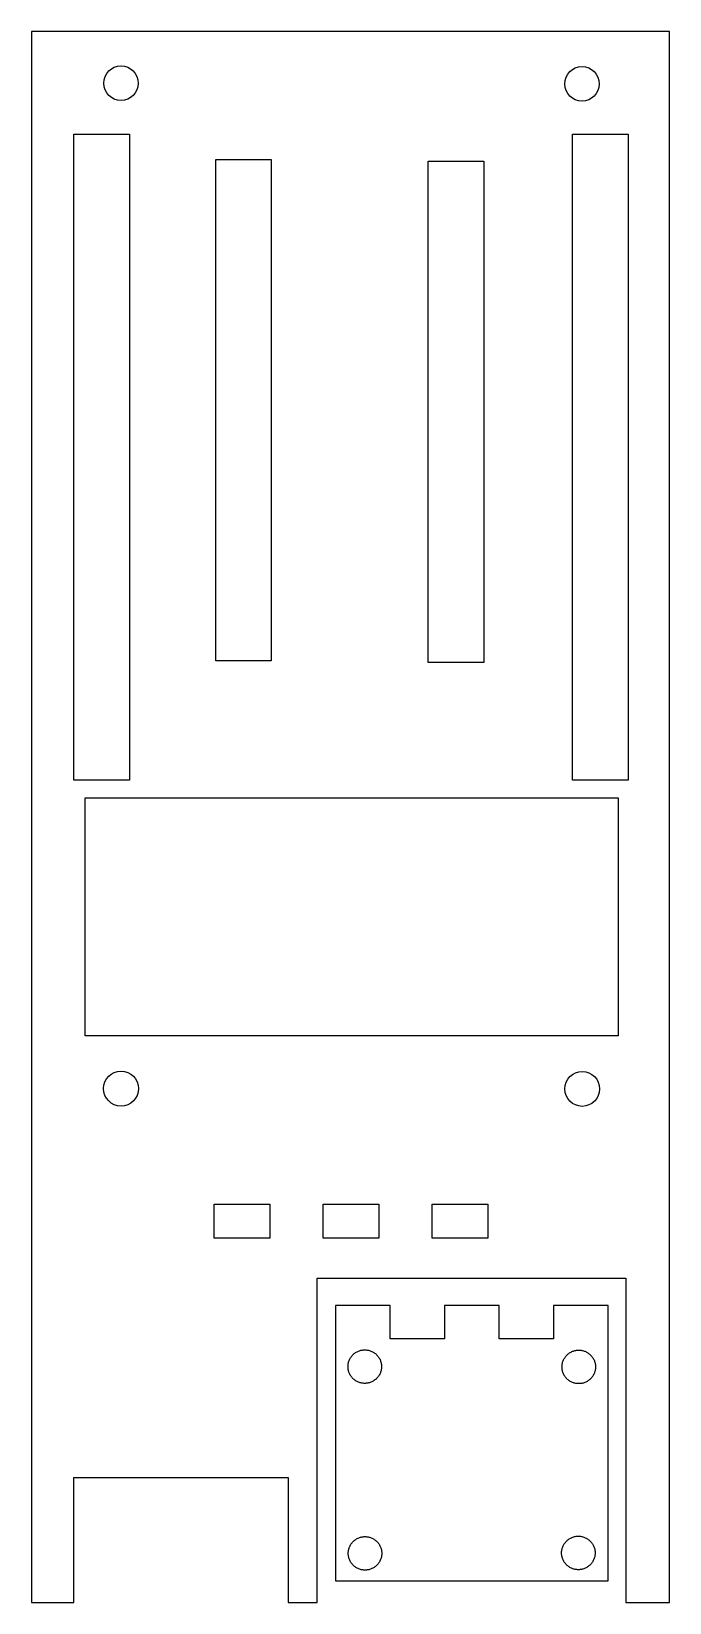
# Model space of a CAD drawing. Header units: feet. Extents: x 0.4 to 2.8, y 11.67 to 17.57.
import ezdxf

# ---------------------------------------------------------------- set-up
doc = ezdxf.new("R2010")
doc.units = ezdxf.units.FT
doc.header["$MEASUREMENT"] = 0
doc.layers.add('CUT', color=1, linetype='Continuous', true_color=0xff0000)

msp = doc.modelspace()

# ---------------------------------------------------------------- linework, layer by layer
at = {"layer": 'CUT'}
for points in [[(2.7983, 17.5738), (0.4006, 17.5738), (0.4006, 11.6683), (0.5602, 11.6683), (0.5602, 12.1381), (1.3652, 12.1381), (1.3652, 11.6683), (1.474, 11.6683), (1.474, 12.888), (2.6344, 12.888), (2.6344, 11.6683), (2.7983, 11.6683)], [(0.5602, 14.7596), (0.5602, 17.188), (0.7688, 17.188), (0.7688, 14.7596)], [(2.4338, 14.7596), (2.4338, 17.188), (2.6424, 17.188), (2.6424, 14.7596)], [(1.093, 15.2083), (1.093, 17.0928), (1.3016, 17.0928), (1.3016, 15.2083)], [(1.8915, 15.2021), (1.8915, 17.0865), (2.1001, 17.0865), (2.1001, 15.2021)], [(0.6023, 13.7981), (0.6023, 14.6934), (2.6052, 14.6934), (2.6052, 13.7981)], [(1.0876, 13.0374), (1.0876, 13.1663), (1.2963, 13.1663), (1.2963, 13.0374)], [(1.4971, 13.0374), (1.4971, 13.1663), (1.7057, 13.1663), (1.7057, 13.0374)], [(1.9065, 13.0374), (1.9065, 13.1663), (2.1152, 13.1663), (2.1152, 13.0374)], [(1.748, 12.7852), (1.5435, 12.7852), (1.5435, 11.7496), (2.5671, 11.7496), (2.5671, 12.7852), (2.3622, 12.7852), (2.3622, 12.6602), (2.1575, 12.6602), (2.1575, 12.7852), (1.9527, 12.7852), (1.9527, 12.6602), (1.748, 12.6602)]]:
    msp.add_lwpolyline(points, close=True, dxfattribs=at)
for points in [[(0.6724, 17.3792), (0.6724, 17.4151), (0.7014, 17.4441), (0.7372, 17.4441)], [(0.7372, 17.4441), (0.773, 17.4441), (0.802, 17.4151), (0.802, 17.3792)], [(2.4045, 17.3766), (2.4045, 17.4125), (2.4335, 17.4416), (2.4693, 17.4416)], [(2.4693, 17.4416), (2.5051, 17.4416), (2.5341, 17.4125), (2.5341, 17.3766)], [(0.7372, 17.3142), (0.7014, 17.3142), (0.6724, 17.3433), (0.6724, 17.3792)], [(0.802, 17.3792), (0.802, 17.3433), (0.773, 17.3142), (0.7372, 17.3142)], [(2.4693, 17.3116), (2.4335, 17.3116), (2.4045, 17.3407), (2.4045, 17.3766)], [(2.5341, 17.3766), (2.5341, 17.3407), (2.5051, 17.3116), (2.4693, 17.3116)], [(0.6717, 13.6003), (0.6717, 13.6366), (0.701, 13.6661), (0.7372, 13.6661)], [(0.7372, 13.6661), (0.7735, 13.6661), (0.8028, 13.6366), (0.8028, 13.6003)], [(2.4045, 13.5992), (2.4045, 13.6355), (2.4338, 13.665), (2.47, 13.665)], [(2.47, 13.665), (2.5062, 13.665), (2.5356, 13.6355), (2.5356, 13.5992)], [(0.7372, 13.5346), (0.701, 13.5346), (0.6717, 13.5641), (0.6717, 13.6003)], [(0.8028, 13.6003), (0.8028, 13.5641), (0.7735, 13.5346), (0.7372, 13.5346)], [(2.47, 13.5335), (2.4338, 13.5335), (2.4045, 13.563), (2.4045, 13.5992)], [(2.5356, 13.5992), (2.5356, 13.563), (2.5062, 13.5335), (2.47, 13.5335)]]:
    msp.add_open_spline(points, degree=3, dxfattribs=at)
for points in [[(1.7161, 12.5552), (1.7161, 12.6182), (1.6531, 12.6182), (1.5901, 12.6182), (1.5901, 12.5552), (1.5901, 12.4922), (1.6531, 12.4922), (1.7161, 12.4922), (1.7161, 12.5552)], [(2.5201, 12.5541), (2.5201, 12.6171), (2.4571, 12.6171), (2.3941, 12.6171), (2.3941, 12.5541), (2.3941, 12.4911), (2.4571, 12.4911), (2.5201, 12.4911), (2.5201, 12.5541)], [(1.717, 11.8532), (1.717, 11.9162), (1.654, 11.9162), (1.591, 11.9162), (1.591, 11.8532), (1.591, 11.7902), (1.654, 11.7902), (1.717, 11.7902), (1.717, 11.8532)], [(2.5186, 11.8549), (2.5186, 11.9179), (2.4556, 11.9179), (2.3926, 11.9179), (2.3926, 11.8549), (2.3926, 11.7919), (2.4556, 11.7919), (2.5186, 11.7919), (2.5186, 11.8549)]]:
    msp.add_rational_spline(points, [1, 0.707106781187, 1, 0.707106781187, 1, 0.707106781187, 1, 0.707106781187, 1], degree=2, knots=[0, 0, 0, 1.570796, 1.570796, 3.141593, 3.141593, 4.712389, 4.712389, 6.283185, 6.283185, 6.283185], dxfattribs=at)

doc.saveas('drawing.dxf')
